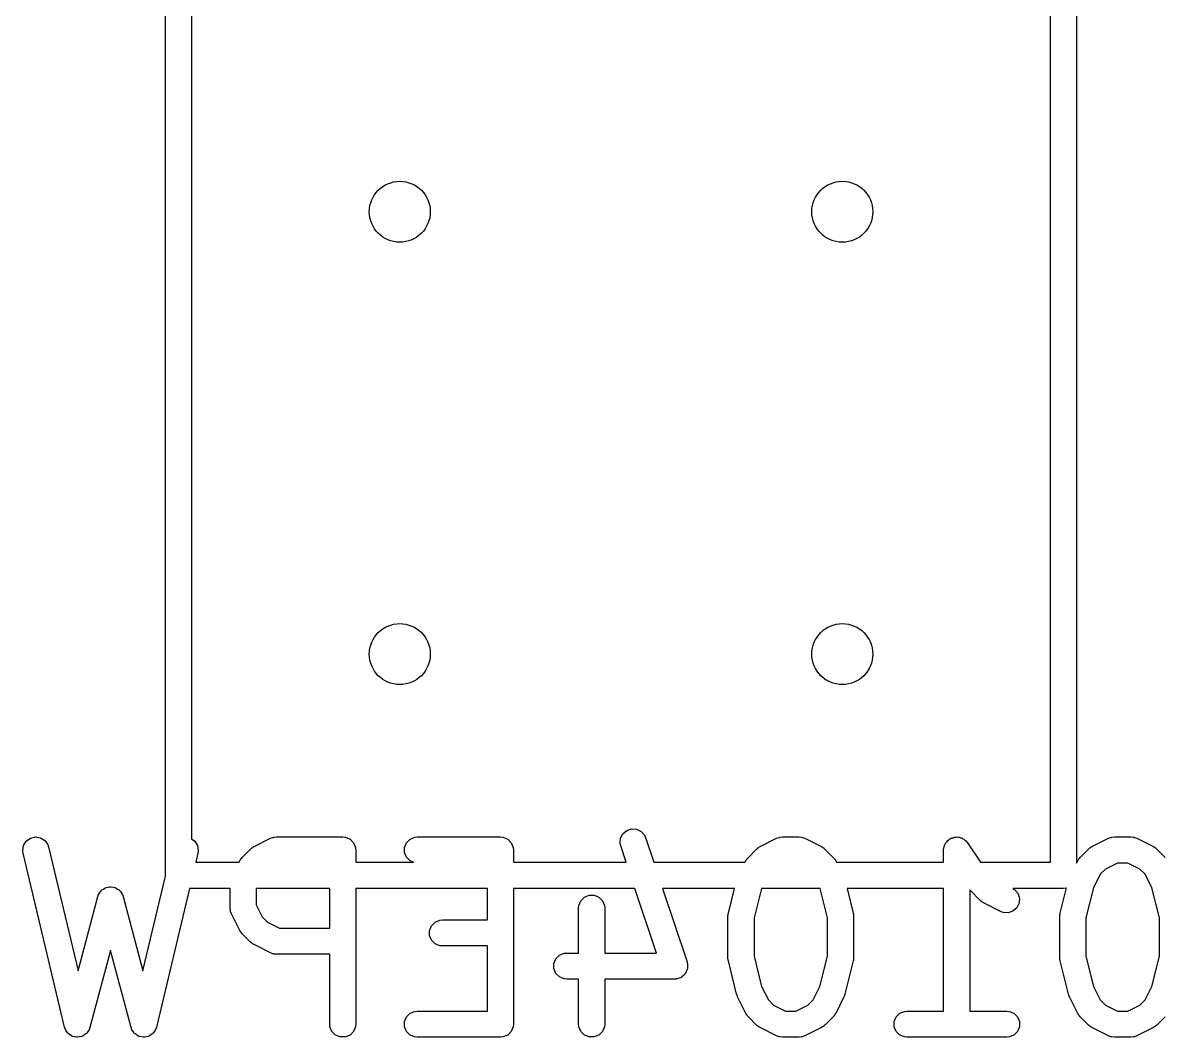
# Model space of a CAD drawing. Extents: x 4.93 to 6.66, y -4.88 to -3.77.
# Drawn here: x 6.0265 to 6.2839, y -4.3928 to -4.1635 of the extents above; entities that cross this region are included whole.
import ezdxf

# ---------------------------------------------------------------- set-up
doc = ezdxf.new("R2010")
doc.units = 0
doc.header["$MEASUREMENT"] = 0
doc.layers.add('BLACK', color=7, linetype='CONTINUOUS')

msp = doc.modelspace()

# ---------------------------------------------------------------- linework, layer by layer
at = {"layer": 'BLACK', "linetype": 'CONTINUOUS'}
for p, q in [((6.26461, -4.0562), (6.26461, -4.35342)), ((6.2587, -4.35324), (6.2587, -4.05915)), ((6.0587, -4.3562), (6.0587, -4.09294)), ((6.06461, -4.09418), (6.06461, -4.34796)), ((6.16206, -4.3468), (6.16293, -4.34604)), ((6.16293, -4.34604), (6.16403, -4.34568)), ((6.16403, -4.34568), (6.16517, -4.34576)), ((6.16517, -4.34576), (6.1662, -4.34627)), ((6.1662, -4.34627), (6.16696, -4.34714)), ((6.02664, -4.34945), (6.02725, -4.34847)), ((6.02725, -4.34847), (6.02818, -4.3478)), ((6.02818, -4.3478), (6.0293, -4.34753)), ((6.0293, -4.34753), (6.03044, -4.34771)), ((6.03044, -4.34771), (6.03142, -4.34832)), ((6.03142, -4.34832), (6.0321, -4.34925)), ((6.06461, -4.34796), (6.06532, -4.34847)), ((6.06532, -4.34847), (6.06593, -4.34945)), ((6.07871, -4.34971), (6.08246, -4.34784)), ((6.08246, -4.34784), (6.083, -4.34763)), ((6.083, -4.34763), (6.08311, -4.34763)), ((6.08311, -4.34763), (6.0832, -4.34759)), ((6.0832, -4.34759), (6.08378, -4.34753)), ((6.08378, -4.34753), (6.09878, -4.34753)), ((6.09878, -4.34753), (6.09935, -4.34759)), ((6.09935, -4.34759), (6.10042, -4.34803)), ((6.10042, -4.34803), (6.10123, -4.34884)), ((6.10123, -4.34884), (6.10167, -4.3499)), ((6.11275, -4.3499), (6.1132, -4.34884)), ((6.1132, -4.34884), (6.11401, -4.34803)), ((6.11401, -4.34803), (6.11507, -4.34759)), ((6.11507, -4.34759), (6.11565, -4.34753)), ((6.11565, -4.34753), (6.1344, -4.34753)), ((6.1344, -4.34753), (6.13497, -4.34759)), ((6.13497, -4.34759), (6.13604, -4.34803)), ((6.13604, -4.34803), (6.13685, -4.34884)), ((6.13685, -4.34884), (6.13729, -4.3499)), ((6.16147, -4.34898), (6.16155, -4.34783)), ((6.16155, -4.34783), (6.16206, -4.3468)), ((6.16696, -4.34714), (6.1672, -4.34767)), ((6.1672, -4.34767), (6.16905, -4.35324)), ((6.19307, -4.34971), (6.19682, -4.34784)), ((6.19682, -4.34784), (6.19736, -4.34763)), ((6.19736, -4.34763), (6.19747, -4.34763)), ((6.19747, -4.34763), (6.19756, -4.34759)), ((6.19756, -4.34759), (6.19814, -4.34753)), ((6.19814, -4.34753), (6.20189, -4.34753)), ((6.20189, -4.34753), (6.20247, -4.34759)), ((6.20247, -4.34759), (6.20256, -4.34763)), ((6.20256, -4.34763), (6.20267, -4.34763)), ((6.20267, -4.34763), (6.20321, -4.34784)), ((6.20321, -4.34784), (6.20696, -4.34971)), ((6.23494, -4.34911), (6.23506, -4.34884)), ((6.23506, -4.34884), (6.23526, -4.34863)), ((6.23526, -4.34863), (6.23542, -4.34839)), ((6.23542, -4.34839), (6.23567, -4.34823)), ((6.23567, -4.34823), (6.23587, -4.34803)), ((6.23587, -4.34803), (6.23614, -4.34791)), ((6.23614, -4.34791), (6.23638, -4.34775)), ((6.23638, -4.34775), (6.23667, -4.3477)), ((6.23667, -4.3477), (6.23693, -4.34759)), ((6.23693, -4.34759), (6.23723, -4.34759)), ((6.23723, -4.34759), (6.23751, -4.34753)), ((6.23751, -4.34753), (6.2378, -4.34759)), ((6.2378, -4.34759), (6.23809, -4.34759)), ((6.23809, -4.34759), (6.23836, -4.3477)), ((6.23836, -4.3477), (6.23864, -4.34775)), ((6.23864, -4.34775), (6.23888, -4.34792)), ((6.23888, -4.34792), (6.23915, -4.34803)), ((6.23915, -4.34803), (6.23936, -4.34823)), ((6.23936, -4.34823), (6.2396, -4.3484)), ((6.2396, -4.3484), (6.23996, -4.34884)), ((6.23996, -4.34884), (6.23997, -4.34884)), ((6.23997, -4.34884), (6.23997, -4.34884)), ((6.23997, -4.34884), (6.23997, -4.34884)), ((6.23997, -4.34884), (6.2429, -4.35324)), ((6.26806, -4.34971), (6.27181, -4.34784)), ((6.27181, -4.34784), (6.27235, -4.34763)), ((6.27235, -4.34763), (6.27246, -4.34763)), ((6.27246, -4.34763), (6.27255, -4.34759)), ((6.27255, -4.34759), (6.27313, -4.34753)), ((6.27313, -4.34753), (6.27688, -4.34753)), ((6.27688, -4.34753), (6.27746, -4.34759)), ((6.27746, -4.34759), (6.27755, -4.34763)), ((6.27755, -4.34763), (6.27766, -4.34763)), ((6.27766, -4.34763), (6.2782, -4.34784)), ((6.2782, -4.34784), (6.28195, -4.34971)), ((6.02646, -4.35059), (6.02664, -4.34945)), ((6.02654, -4.35116), (6.02646, -4.35059)), ((6.03591, -4.39054), (6.02654, -4.35116)), ((6.0321, -4.34925), (6.03228, -4.3498)), ((6.03228, -4.3498), (6.03895, -4.37778)), ((6.06603, -4.35116), (6.06553, -4.35324)), ((6.06593, -4.34945), (6.06611, -4.35059)), ((6.06611, -4.35059), (6.06603, -4.35116)), ((6.07607, -4.35214), (6.07794, -4.35027)), ((6.07794, -4.35027), (6.07817, -4.35008)), ((6.07817, -4.35008), (6.07822, -4.35002)), ((6.07822, -4.35002), (6.07831, -4.34997)), ((6.07831, -4.34997), (6.07839, -4.3499)), ((6.07839, -4.3499), (6.07846, -4.34987)), ((6.07846, -4.34987), (6.07871, -4.34971)), ((6.10167, -4.3499), (6.10173, -4.35048)), ((6.10173, -4.35048), (6.10173, -4.35324)), ((6.11275, -4.35106), (6.11275, -4.3499)), ((6.1132, -4.35212), (6.11275, -4.35106)), ((6.13729, -4.3499), (6.13735, -4.35048)), ((6.13735, -4.35048), (6.13735, -4.35324)), ((6.16159, -4.34954), (6.16147, -4.34898)), ((6.16283, -4.35324), (6.16159, -4.34954)), ((6.19043, -4.35214), (6.1923, -4.35027)), ((6.1923, -4.35027), (6.19253, -4.35008)), ((6.19253, -4.35008), (6.19258, -4.35002)), ((6.19258, -4.35002), (6.19267, -4.34997)), ((6.19267, -4.34997), (6.19275, -4.3499)), ((6.19275, -4.3499), (6.19282, -4.34987)), ((6.19282, -4.34987), (6.19307, -4.34971)), ((6.20696, -4.34971), (6.20721, -4.34987)), ((6.20721, -4.34987), (6.20728, -4.3499)), ((6.20728, -4.3499), (6.20736, -4.34997)), ((6.20736, -4.34997), (6.20745, -4.35002)), ((6.20745, -4.35002), (6.2075, -4.35008)), ((6.2075, -4.35008), (6.20773, -4.35027)), ((6.20773, -4.35027), (6.2096, -4.35214)), ((6.23456, -4.35047), (6.23461, -4.3499)), ((6.23456, -4.35048), (6.23456, -4.35047)), ((6.23456, -4.35324), (6.23456, -4.35048)), ((6.23456, -4.35048), (6.23456, -4.35048)), ((6.23456, -4.35048), (6.23456, -4.35048)), ((6.23461, -4.3499), (6.23473, -4.34963)), ((6.23473, -4.34963), (6.23478, -4.34935)), ((6.23478, -4.34935), (6.23494, -4.34911)), ((6.26542, -4.35214), (6.26729, -4.35027)), ((6.26729, -4.35027), (6.26752, -4.35008)), ((6.26752, -4.35008), (6.26757, -4.35002)), ((6.26757, -4.35002), (6.26766, -4.34997)), ((6.26766, -4.34997), (6.26774, -4.3499)), ((6.26774, -4.3499), (6.26781, -4.34987)), ((6.26781, -4.34987), (6.26806, -4.34971)), ((6.28195, -4.34971), (6.2822, -4.34987)), ((6.2822, -4.34987), (6.28227, -4.3499)), ((6.28227, -4.3499), (6.28235, -4.34997)), ((6.28235, -4.34997), (6.28244, -4.35002)), ((6.28244, -4.35002), (6.28249, -4.35008)), ((6.28249, -4.35008), (6.28272, -4.35027)), ((6.28272, -4.35027), (6.28459, -4.35214)), ((6.06553, -4.35324), (6.07535, -4.35324)), ((6.07535, -4.35324), (6.07551, -4.35291)), ((6.07551, -4.35291), (6.07567, -4.35266)), ((6.07567, -4.35266), (6.0757, -4.35259)), ((6.0757, -4.35259), (6.07577, -4.35251)), ((6.07577, -4.35251), (6.07582, -4.35242)), ((6.07582, -4.35242), (6.07588, -4.35237)), ((6.07588, -4.35237), (6.07607, -4.35214)), ((6.10173, -4.35324), (6.11475, -4.35324)), ((6.11401, -4.35294), (6.1132, -4.35212)), ((6.11475, -4.35324), (6.11401, -4.35294)), ((6.13735, -4.35324), (6.16283, -4.35324)), ((6.16905, -4.35324), (6.18971, -4.35324)), ((6.18971, -4.35324), (6.18988, -4.35291)), ((6.18988, -4.35291), (6.19003, -4.35266)), ((6.19003, -4.35266), (6.19006, -4.35259)), ((6.19006, -4.35259), (6.19013, -4.35251)), ((6.19013, -4.35251), (6.19018, -4.35242)), ((6.19018, -4.35242), (6.19024, -4.35237)), ((6.19024, -4.35237), (6.19043, -4.35214)), ((6.2096, -4.35214), (6.20979, -4.35237)), ((6.20979, -4.35237), (6.20985, -4.35242)), ((6.20985, -4.35242), (6.2099, -4.35251)), ((6.2099, -4.35251), (6.20997, -4.35259)), ((6.20997, -4.35259), (6.21, -4.35266)), ((6.21, -4.35266), (6.21016, -4.35291)), ((6.21016, -4.35291), (6.21032, -4.35324)), ((6.21032, -4.35324), (6.23456, -4.35324)), ((6.2429, -4.35324), (6.2587, -4.35324)), ((6.26461, -4.35342), (6.26487, -4.35291)), ((6.26487, -4.35291), (6.26502, -4.35266)), ((6.26502, -4.35266), (6.26505, -4.35259)), ((6.26505, -4.35259), (6.26512, -4.35251)), ((6.26512, -4.35251), (6.26517, -4.35242)), ((6.26517, -4.35242), (6.26523, -4.35237)), ((6.26523, -4.35237), (6.26542, -4.35214)), ((6.27383, -4.35343), (6.27113, -4.35478)), ((6.27618, -4.35343), (6.27383, -4.35343)), ((6.27888, -4.35478), (6.27618, -4.35343)), ((6.05362, -4.37778), (6.05872, -4.35636)), ((6.05872, -4.35636), (6.0587, -4.3562)), ((6.26993, -4.35598), (6.26842, -4.35901)), ((6.27113, -4.35478), (6.26993, -4.35598)), ((6.28008, -4.35598), (6.27888, -4.35478)), ((6.28159, -4.35901), (6.28008, -4.35598)), ((6.04467, -4.35932), (6.04498, -4.35908)), ((6.04498, -4.35908), (6.04517, -4.35903)), ((6.04517, -4.35903), (6.04533, -4.35893)), ((6.04533, -4.35893), (6.04572, -4.35888)), ((6.04572, -4.35888), (6.04609, -4.35878)), ((6.04609, -4.35878), (6.04628, -4.35881)), ((6.04628, -4.35881), (6.04647, -4.35878)), ((6.04647, -4.35878), (6.04685, -4.35888)), ((6.04685, -4.35888), (6.04724, -4.35893)), ((6.04724, -4.35893), (6.0474, -4.35903)), ((6.0474, -4.35903), (6.04759, -4.35908)), ((6.04759, -4.35908), (6.0479, -4.35932)), ((6.06413, -4.35915), (6.05666, -4.39054)), ((6.07333, -4.35915), (6.06413, -4.35915)), ((6.07333, -4.3636), (6.07333, -4.35915)), ((6.07923, -4.35915), (6.07923, -4.36291)), ((6.09583, -4.35915), (6.07923, -4.35915)), ((6.09583, -4.36815), (6.09583, -4.35915)), ((6.13145, -4.35915), (6.10173, -4.35915)), ((6.10173, -4.35915), (6.10173, -4.38985)), ((6.13145, -4.36628), (6.13145, -4.35915)), ((6.1648, -4.35915), (6.13735, -4.35915)), ((6.13735, -4.35915), (6.13735, -4.38985)), ((6.16967, -4.37378), (6.1648, -4.35915)), ((6.18731, -4.35915), (6.17102, -4.35915)), ((6.17102, -4.35915), (6.17657, -4.37579)), ((6.1859, -4.36476), (6.18731, -4.35915)), ((6.19339, -4.35915), (6.19172, -4.36584)), ((6.20664, -4.35915), (6.19339, -4.35915)), ((6.20831, -4.36584), (6.20664, -4.35915)), ((6.23456, -4.35915), (6.21272, -4.35915)), ((6.21272, -4.35915), (6.21413, -4.36476)), ((6.23456, -4.3869), (6.23456, -4.35915)), ((6.26166, -4.35915), (6.25018, -4.35915)), ((6.25018, -4.35915), (6.25057, -4.3594)), ((6.26089, -4.36476), (6.26232, -4.35906)), ((6.26223, -4.35909), (6.26166, -4.35915)), ((6.26232, -4.35906), (6.26223, -4.35909)), ((6.26842, -4.35901), (6.26671, -4.36584)), ((6.2833, -4.36584), (6.28159, -4.35901)), ((6.03895, -4.37778), (6.04343, -4.36097)), ((6.04343, -4.36097), (6.04348, -4.36083)), ((6.04348, -4.36083), (6.04349, -4.36078)), ((6.04349, -4.36078), (6.04353, -4.36071)), ((6.04353, -4.36071), (6.04363, -4.36043)), ((6.04363, -4.36043), (6.04387, -4.36012)), ((6.04387, -4.36012), (6.04407, -4.35978)), ((6.04407, -4.35978), (6.04422, -4.35966)), ((6.04422, -4.35966), (6.04433, -4.35951)), ((6.04433, -4.35951), (6.04467, -4.35932)), ((6.0479, -4.35932), (6.04823, -4.35951)), ((6.04823, -4.35951), (6.04835, -4.35966)), ((6.04835, -4.35966), (6.0485, -4.35978)), ((6.0485, -4.35978), (6.0487, -4.36012)), ((6.0487, -4.36012), (6.04893, -4.36043)), ((6.04893, -4.36043), (6.04904, -4.36071)), ((6.04904, -4.36071), (6.04908, -4.36078)), ((6.04908, -4.36078), (6.04909, -4.36083)), ((6.04909, -4.36083), (6.04914, -4.36097)), ((6.04914, -4.36097), (6.05362, -4.37778)), ((6.15257, -4.36196), (6.15338, -4.36115)), ((6.15338, -4.36115), (6.15444, -4.36071)), ((6.15444, -4.36071), (6.1556, -4.36071)), ((6.1556, -4.36071), (6.15666, -4.36115)), ((6.15666, -4.36115), (6.15748, -4.36196)), ((6.24292, -4.36194), (6.24046, -4.35948)), ((6.24046, -4.35948), (6.24046, -4.3869)), ((6.25057, -4.3594), (6.25132, -4.36027)), ((6.25132, -4.36027), (6.25169, -4.36136)), ((6.25169, -4.36136), (6.25161, -4.36251)), ((6.07338, -4.36418), (6.07333, -4.3636)), ((6.07343, -4.36428), (6.07338, -4.36418)), ((6.07343, -4.36438), (6.07343, -4.36428)), ((6.07364, -4.36492), (6.07343, -4.36438)), ((6.07923, -4.36291), (6.08058, -4.3656)), ((6.15207, -4.3636), (6.15212, -4.36303)), ((6.15207, -4.37378), (6.15207, -4.3636)), ((6.15212, -4.36303), (6.15257, -4.36196)), ((6.15748, -4.36196), (6.15792, -4.36303)), ((6.15792, -4.36303), (6.15797, -4.3636)), ((6.15797, -4.3636), (6.15797, -4.37378)), ((6.24315, -4.36213), (6.24292, -4.36194)), ((6.2432, -4.36219), (6.24315, -4.36213)), ((6.24329, -4.36224), (6.2432, -4.36219)), ((6.24337, -4.36231), (6.24329, -4.36224)), ((6.24344, -4.36234), (6.24337, -4.36231)), ((6.24369, -4.3625), (6.24344, -4.36234)), ((6.24744, -4.36437), (6.24369, -4.3625)), ((6.24798, -4.36458), (6.24744, -4.36437)), ((6.25022, -4.36429), (6.24913, -4.36466)), ((6.25109, -4.36354), (6.25022, -4.36429)), ((6.25161, -4.36251), (6.25109, -4.36354)), ((6.07551, -4.36867), (6.07364, -4.36492)), ((6.08058, -4.3656), (6.08178, -4.3668)), ((6.08178, -4.3668), (6.08448, -4.36815)), ((6.11882, -4.36759), (6.11963, -4.36677)), ((6.11963, -4.36677), (6.1207, -4.36633)), ((6.1207, -4.36633), (6.12127, -4.36628)), ((6.12127, -4.36628), (6.13145, -4.36628)), ((6.18581, -4.36548), (6.18582, -4.36538)), ((6.18581, -4.37485), (6.18581, -4.36548)), ((6.18582, -4.36534), (6.18585, -4.36512)), ((6.18582, -4.36538), (6.18582, -4.36534)), ((6.18585, -4.36512), (6.18587, -4.3649)), ((6.18587, -4.3649), (6.18589, -4.36486)), ((6.18589, -4.36486), (6.1859, -4.36476)), ((6.19172, -4.36584), (6.19172, -4.37449)), ((6.20831, -4.37449), (6.20831, -4.36584)), ((6.21413, -4.36476), (6.21414, -4.36486)), ((6.21414, -4.36486), (6.21416, -4.3649)), ((6.21416, -4.3649), (6.21418, -4.36512)), ((6.21418, -4.36512), (6.21421, -4.36534)), ((6.21421, -4.36534), (6.21421, -4.36538)), ((6.21421, -4.36538), (6.21422, -4.36548)), ((6.21422, -4.36548), (6.21422, -4.37485)), ((6.24913, -4.36466), (6.24798, -4.36458)), ((6.2608, -4.36548), (6.26081, -4.36538)), ((6.2608, -4.37485), (6.2608, -4.36548)), ((6.26081, -4.36534), (6.26084, -4.36512)), ((6.26081, -4.36538), (6.26081, -4.36534)), ((6.26084, -4.36512), (6.26086, -4.3649)), ((6.26086, -4.3649), (6.26088, -4.36486)), ((6.26088, -4.36486), (6.26089, -4.36476)), ((6.26671, -4.36584), (6.26671, -4.37449)), ((6.2833, -4.37449), (6.2833, -4.36584)), ((6.07567, -4.36892), (6.07551, -4.36867)), ((6.0757, -4.36899), (6.07567, -4.36892)), ((6.07577, -4.36908), (6.0757, -4.36899)), ((6.07582, -4.36916), (6.07577, -4.36908)), ((6.07588, -4.36922), (6.07582, -4.36916)), ((6.07607, -4.36944), (6.07588, -4.36922)), ((6.07794, -4.37132), (6.07607, -4.36944)), ((6.08448, -4.36815), (6.09583, -4.36815)), ((6.11838, -4.36865), (6.11882, -4.36759)), ((6.11838, -4.3698), (6.11838, -4.36865)), ((6.07817, -4.3715), (6.07794, -4.37132)), ((6.07822, -4.37156), (6.07817, -4.3715)), ((6.07831, -4.37162), (6.07822, -4.37156)), ((6.07839, -4.37168), (6.07831, -4.37162)), ((6.07846, -4.37171), (6.07839, -4.37168)), ((6.07871, -4.37187), (6.07846, -4.37171)), ((6.08246, -4.37374), (6.07871, -4.37187)), ((6.11882, -4.37087), (6.11838, -4.3698)), ((6.11963, -4.37168), (6.11882, -4.37087)), ((6.1207, -4.37212), (6.11963, -4.37168)), ((6.04628, -4.37319), (6.04164, -4.39061)), ((6.05093, -4.39061), (6.04628, -4.37319)), ((6.083, -4.37395), (6.08246, -4.37374)), ((6.08311, -4.37396), (6.083, -4.37395)), ((6.0832, -4.374), (6.08311, -4.37396)), ((6.08378, -4.37406), (6.0832, -4.374)), ((6.09583, -4.37406), (6.08378, -4.37406)), ((6.09583, -4.38985), (6.09583, -4.37406)), ((6.12127, -4.37218), (6.1207, -4.37212)), ((6.13145, -4.37218), (6.12127, -4.37218)), ((6.13145, -4.3869), (6.13145, -4.37218)), ((6.14694, -4.37509), (6.14776, -4.37427)), ((6.14776, -4.37427), (6.14882, -4.37383)), ((6.14882, -4.37383), (6.1494, -4.37378)), ((6.1494, -4.37378), (6.15207, -4.37378)), ((6.15797, -4.37378), (6.16967, -4.37378)), ((6.19172, -4.37449), (6.19343, -4.38132)), ((6.2066, -4.38132), (6.20831, -4.37449)), ((6.26671, -4.37449), (6.26842, -4.38132)), ((6.28159, -4.38132), (6.2833, -4.37449)), ((6.1465, -4.37615), (6.14694, -4.37509)), ((6.1465, -4.3773), (6.1465, -4.37615)), ((6.17657, -4.37579), (6.17663, -4.37608)), ((6.17663, -4.37608), (6.17666, -4.37615)), ((6.17666, -4.37615), (6.17666, -4.37621)), ((6.17666, -4.37621), (6.1767, -4.37636)), ((6.1767, -4.37636), (6.17666, -4.37683)), ((6.17666, -4.37683), (6.17666, -4.3773)), ((6.18582, -4.37495), (6.18581, -4.37485)), ((6.18582, -4.375), (6.18582, -4.37495)), ((6.18585, -4.37521), (6.18582, -4.375)), ((6.18587, -4.37543), (6.18585, -4.37521)), ((6.18589, -4.37547), (6.18587, -4.37543)), ((6.1859, -4.37557), (6.18589, -4.37547)), ((6.18778, -4.38307), (6.1859, -4.37557)), ((6.21413, -4.37557), (6.21225, -4.38307)), ((6.21414, -4.37547), (6.21413, -4.37557)), ((6.21416, -4.37543), (6.21414, -4.37547)), ((6.21418, -4.37521), (6.21416, -4.37543)), ((6.21421, -4.375), (6.21418, -4.37521)), ((6.21422, -4.37485), (6.21421, -4.37495)), ((6.21421, -4.37495), (6.21421, -4.375)), ((6.26081, -4.37495), (6.2608, -4.37485)), ((6.26081, -4.375), (6.26081, -4.37495)), ((6.26084, -4.37521), (6.26081, -4.375)), ((6.26086, -4.37543), (6.26084, -4.37521)), ((6.26088, -4.37547), (6.26086, -4.37543)), ((6.26089, -4.37557), (6.26088, -4.37547)), ((6.26277, -4.38307), (6.26089, -4.37557)), ((6.14694, -4.37837), (6.1465, -4.3773)), ((6.14776, -4.37918), (6.14694, -4.37837)), ((6.14882, -4.37962), (6.14776, -4.37918)), ((6.1494, -4.37968), (6.14882, -4.37962)), ((6.15207, -4.37968), (6.1494, -4.37968)), ((6.15207, -4.38985), (6.15207, -4.37968)), ((6.17377, -4.37968), (6.15797, -4.37968)), ((6.15797, -4.37968), (6.15797, -4.38985)), ((6.17406, -4.37965), (6.17377, -4.37968)), ((6.17414, -4.37966), (6.17406, -4.37965)), ((6.17419, -4.37964), (6.17414, -4.37966)), ((6.17434, -4.37962), (6.17419, -4.37964)), ((6.17478, -4.37944), (6.17434, -4.37962)), ((6.17523, -4.37929), (6.17478, -4.37944)), ((6.17531, -4.37922), (6.17523, -4.37929)), ((6.17541, -4.37918), (6.17531, -4.37922)), ((6.17574, -4.37885), (6.17541, -4.37918)), ((6.1761, -4.37854), (6.17574, -4.37885)), ((6.17615, -4.37844), (6.1761, -4.37854)), ((6.17622, -4.37837), (6.17615, -4.37844)), ((6.1764, -4.37793), (6.17622, -4.37837)), ((6.17662, -4.37751), (6.1764, -4.37793)), ((6.17666, -4.3773), (6.17662, -4.3774)), ((6.17662, -4.3774), (6.17662, -4.37751)), ((6.19343, -4.38132), (6.19494, -4.38435)), ((6.20509, -4.38435), (6.2066, -4.38132)), ((6.26842, -4.38132), (6.26993, -4.38435)), ((6.28008, -4.38435), (6.28159, -4.38132)), ((6.18779, -4.38311), (6.18778, -4.38307)), ((6.18779, -4.38313), (6.18779, -4.38311)), ((6.18789, -4.38337), (6.18779, -4.38313)), ((6.18797, -4.38361), (6.18789, -4.38337)), ((6.18798, -4.38363), (6.18797, -4.38361)), ((6.188, -4.38367), (6.18798, -4.38363)), ((6.18988, -4.38742), (6.188, -4.38367)), ((6.19494, -4.38435), (6.19614, -4.38555)), ((6.20389, -4.38555), (6.20509, -4.38435)), ((6.21203, -4.38367), (6.21016, -4.38742)), ((6.21205, -4.38363), (6.21203, -4.38367)), ((6.21206, -4.38361), (6.21205, -4.38363)), ((6.21215, -4.38337), (6.21206, -4.38361)), ((6.21224, -4.38313), (6.21215, -4.38337)), ((6.21225, -4.38307), (6.21224, -4.38311)), ((6.21224, -4.38311), (6.21224, -4.38313)), ((6.26278, -4.38311), (6.26277, -4.38307)), ((6.26278, -4.38313), (6.26278, -4.38311)), ((6.26288, -4.38337), (6.26278, -4.38313)), ((6.26296, -4.38361), (6.26288, -4.38337)), ((6.26297, -4.38363), (6.26296, -4.38361)), ((6.26299, -4.38367), (6.26297, -4.38363)), ((6.26487, -4.38742), (6.26299, -4.38367)), ((6.26993, -4.38435), (6.27113, -4.38555)), ((6.27888, -4.38555), (6.28008, -4.38435)), ((6.1132, -4.38821), (6.11401, -4.3874)), ((6.11401, -4.3874), (6.11507, -4.38696)), ((6.11507, -4.38696), (6.11565, -4.3869)), ((6.11565, -4.3869), (6.13145, -4.3869)), ((6.19003, -4.38767), (6.18988, -4.38742)), ((6.19614, -4.38555), (6.19884, -4.3869)), ((6.19884, -4.3869), (6.20119, -4.3869)), ((6.20119, -4.3869), (6.20389, -4.38555)), ((6.21016, -4.38742), (6.21, -4.38767)), ((6.22381, -4.38821), (6.22462, -4.3874)), ((6.22462, -4.3874), (6.22569, -4.38696)), ((6.22569, -4.38696), (6.22626, -4.3869)), ((6.22626, -4.3869), (6.23456, -4.3869)), ((6.24046, -4.3869), (6.24876, -4.3869)), ((6.24876, -4.3869), (6.24934, -4.38696)), ((6.24934, -4.38696), (6.2504, -4.3874)), ((6.2504, -4.3874), (6.25121, -4.38821)), ((6.26502, -4.38767), (6.26487, -4.38742)), ((6.27113, -4.38555), (6.27383, -4.3869)), ((6.27383, -4.3869), (6.27618, -4.3869)), ((6.27618, -4.3869), (6.27888, -4.38555)), ((6.09588, -4.39043), (6.09583, -4.38985)), ((6.10173, -4.38985), (6.10167, -4.39043)), ((6.11275, -4.38928), (6.1132, -4.38821)), ((6.11275, -4.39043), (6.11275, -4.38928)), ((6.13735, -4.38985), (6.13729, -4.39043)), ((6.15212, -4.39043), (6.15207, -4.38985)), ((6.15797, -4.38985), (6.15792, -4.39043)), ((6.19006, -4.38774), (6.19003, -4.38767)), ((6.19013, -4.38782), (6.19006, -4.38774)), ((6.19018, -4.38791), (6.19013, -4.38782)), ((6.19024, -4.38796), (6.19018, -4.38791)), ((6.19043, -4.38819), (6.19024, -4.38796)), ((6.1923, -4.39006), (6.19043, -4.38819)), ((6.19253, -4.39025), (6.1923, -4.39006)), ((6.20773, -4.39006), (6.2075, -4.39025)), ((6.2096, -4.38819), (6.20773, -4.39006)), ((6.20979, -4.38796), (6.2096, -4.38819)), ((6.20985, -4.38791), (6.20979, -4.38796)), ((6.2099, -4.38782), (6.20985, -4.38791)), ((6.20997, -4.38774), (6.2099, -4.38782)), ((6.21, -4.38767), (6.20997, -4.38774)), ((6.22337, -4.38928), (6.22381, -4.38821)), ((6.22337, -4.39043), (6.22337, -4.38928)), ((6.25121, -4.38821), (6.25166, -4.38928)), ((6.25166, -4.38928), (6.25166, -4.39043)), ((6.26505, -4.38774), (6.26502, -4.38767)), ((6.26512, -4.38782), (6.26505, -4.38774)), ((6.26517, -4.38791), (6.26512, -4.38782)), ((6.26523, -4.38796), (6.26517, -4.38791)), ((6.26542, -4.38819), (6.26523, -4.38796)), ((6.26729, -4.39006), (6.26542, -4.38819)), ((6.26752, -4.39025), (6.26729, -4.39006)), ((6.28272, -4.39006), (6.28249, -4.39025)), ((6.28459, -4.38819), (6.28272, -4.39006)), ((6.03598, -4.39073), (6.03591, -4.39054)), ((6.03599, -4.3908), (6.03598, -4.39073)), ((6.03603, -4.39087), (6.03599, -4.3908)), ((6.0361, -4.39108), (6.03603, -4.39087)), ((6.03635, -4.39143), (6.0361, -4.39108)), ((6.03657, -4.3918), (6.03635, -4.39143)), ((6.03669, -4.39189), (6.03657, -4.3918)), ((6.03678, -4.39202), (6.03669, -4.39189)), ((6.03714, -4.39224), (6.03678, -4.39202)), ((6.03748, -4.3925), (6.03714, -4.39224)), ((6.03763, -4.39254), (6.03748, -4.3925)), ((6.03776, -4.39262), (6.03763, -4.39254)), ((6.03818, -4.39269), (6.03776, -4.39262)), ((6.0386, -4.3928), (6.03818, -4.39269)), ((6.03931, -4.3927), (6.0389, -4.3928)), ((6.03974, -4.39265), (6.03931, -4.3927)), ((6.03987, -4.39257), (6.03974, -4.39265)), ((6.04002, -4.39253), (6.03987, -4.39257)), ((6.04036, -4.39228), (6.04002, -4.39253)), ((6.04073, -4.39207), (6.04036, -4.39228)), ((6.04083, -4.39195), (6.04073, -4.39207)), ((6.04095, -4.39186), (6.04083, -4.39195)), ((6.04117, -4.39149), (6.04095, -4.39186)), ((6.04144, -4.39115), (6.04117, -4.39149)), ((6.04151, -4.39094), (6.04144, -4.39115)), ((6.04155, -4.39088), (6.04151, -4.39094)), ((6.04156, -4.39081), (6.04155, -4.39088)), ((6.04164, -4.39061), (6.04156, -4.39081)), ((6.051, -4.39081), (6.05093, -4.39061)), ((6.05102, -4.39088), (6.051, -4.39081)), ((6.05105, -4.39094), (6.05102, -4.39088)), ((6.05113, -4.39115), (6.05105, -4.39094)), ((6.05139, -4.39149), (6.05113, -4.39115)), ((6.05162, -4.39186), (6.05139, -4.39149)), ((6.05174, -4.39195), (6.05162, -4.39186)), ((6.05183, -4.39207), (6.05174, -4.39195)), ((6.0522, -4.39228), (6.05183, -4.39207)), ((6.05255, -4.39253), (6.0522, -4.39228)), ((6.0527, -4.39257), (6.05255, -4.39253)), ((6.05283, -4.39265), (6.0527, -4.39257)), ((6.05326, -4.3927), (6.05283, -4.39265)), ((6.05367, -4.3928), (6.05326, -4.3927)), ((6.05439, -4.39269), (6.05397, -4.3928)), ((6.05481, -4.39262), (6.05439, -4.39269)), ((6.05494, -4.39254), (6.05481, -4.39262)), ((6.05509, -4.3925), (6.05494, -4.39254)), ((6.05543, -4.39224), (6.05509, -4.3925)), ((6.05579, -4.39202), (6.05543, -4.39224)), ((6.05588, -4.39189), (6.05579, -4.39202)), ((6.056, -4.3918), (6.05588, -4.39189)), ((6.05622, -4.39143), (6.056, -4.3918)), ((6.05647, -4.39108), (6.05622, -4.39143)), ((6.05654, -4.39087), (6.05647, -4.39108)), ((6.05658, -4.3908), (6.05654, -4.39087)), ((6.05659, -4.39073), (6.05658, -4.3908)), ((6.05666, -4.39054), (6.05659, -4.39073)), ((6.09632, -4.39149), (6.09588, -4.39043)), ((6.09714, -4.39231), (6.09632, -4.39149)), ((6.0982, -4.39275), (6.09714, -4.39231)), ((6.10042, -4.39231), (6.09935, -4.39275)), ((6.10123, -4.39149), (6.10042, -4.39231)), ((6.10167, -4.39043), (6.10123, -4.39149)), ((6.1132, -4.39149), (6.11275, -4.39043)), ((6.11401, -4.39231), (6.1132, -4.39149)), ((6.11507, -4.39275), (6.11401, -4.39231)), ((6.13604, -4.39231), (6.13497, -4.39275)), ((6.13685, -4.39149), (6.13604, -4.39231)), ((6.13729, -4.39043), (6.13685, -4.39149)), ((6.15257, -4.39149), (6.15212, -4.39043)), ((6.15338, -4.39231), (6.15257, -4.39149)), ((6.15444, -4.39275), (6.15338, -4.39231)), ((6.15666, -4.39231), (6.1556, -4.39275)), ((6.15748, -4.39149), (6.15666, -4.39231)), ((6.15792, -4.39043), (6.15748, -4.39149)), ((6.19258, -4.39031), (6.19253, -4.39025)), ((6.19267, -4.39037), (6.19258, -4.39031)), ((6.19275, -4.39043), (6.19267, -4.39037)), ((6.19282, -4.39046), (6.19275, -4.39043)), ((6.19307, -4.39062), (6.19282, -4.39046)), ((6.19682, -4.39249), (6.19307, -4.39062)), ((6.19736, -4.3927), (6.19682, -4.39249)), ((6.19747, -4.39271), (6.19736, -4.3927)), ((6.19756, -4.39275), (6.19747, -4.39271)), ((6.20256, -4.39271), (6.20247, -4.39275)), ((6.20267, -4.3927), (6.20256, -4.39271)), ((6.20321, -4.39249), (6.20267, -4.3927)), ((6.20696, -4.39062), (6.20321, -4.39249)), ((6.20721, -4.39046), (6.20696, -4.39062)), ((6.20728, -4.39043), (6.20721, -4.39046)), ((6.20736, -4.39037), (6.20728, -4.39043)), ((6.20745, -4.39031), (6.20736, -4.39037)), ((6.2075, -4.39025), (6.20745, -4.39031)), ((6.22381, -4.39149), (6.22337, -4.39043)), ((6.22462, -4.39231), (6.22381, -4.39149)), ((6.22569, -4.39275), (6.22462, -4.39231)), ((6.2504, -4.39231), (6.24934, -4.39275)), ((6.25121, -4.39149), (6.2504, -4.39231)), ((6.25166, -4.39043), (6.25121, -4.39149)), ((6.26757, -4.39031), (6.26752, -4.39025)), ((6.26766, -4.39037), (6.26757, -4.39031)), ((6.26774, -4.39043), (6.26766, -4.39037)), ((6.26781, -4.39046), (6.26774, -4.39043)), ((6.26806, -4.39062), (6.26781, -4.39046)), ((6.27181, -4.39249), (6.26806, -4.39062)), ((6.27235, -4.3927), (6.27181, -4.39249)), ((6.27246, -4.39271), (6.27235, -4.3927)), ((6.27255, -4.39275), (6.27246, -4.39271)), ((6.27755, -4.39271), (6.27746, -4.39275)), ((6.27766, -4.3927), (6.27755, -4.39271)), ((6.2782, -4.39249), (6.27766, -4.3927)), ((6.28195, -4.39062), (6.2782, -4.39249)), ((6.2822, -4.39046), (6.28195, -4.39062)), ((6.28227, -4.39043), (6.2822, -4.39046)), ((6.28235, -4.39037), (6.28227, -4.39043)), ((6.28244, -4.39031), (6.28235, -4.39037)), ((6.28249, -4.39025), (6.28244, -4.39031)), ((6.03875, -4.39278), (6.0386, -4.3928)), ((6.0389, -4.3928), (6.03875, -4.39278)), ((6.05382, -4.39278), (6.05367, -4.3928)), ((6.05397, -4.3928), (6.05382, -4.39278)), ((6.09935, -4.39275), (6.0982, -4.39275)), ((6.11565, -4.3928), (6.11507, -4.39275)), ((6.1344, -4.3928), (6.11565, -4.3928)), ((6.13497, -4.39275), (6.1344, -4.3928)), ((6.1556, -4.39275), (6.15444, -4.39275)), ((6.19814, -4.3928), (6.19756, -4.39275)), ((6.20189, -4.3928), (6.19814, -4.3928)), ((6.20247, -4.39275), (6.20189, -4.3928)), ((6.22626, -4.3928), (6.22569, -4.39275)), ((6.24876, -4.3928), (6.22626, -4.3928)), ((6.24934, -4.39275), (6.24876, -4.3928)), ((6.27313, -4.3928), (6.27255, -4.39275)), ((6.27688, -4.3928), (6.27313, -4.3928)), ((6.27746, -4.39275), (6.27688, -4.3928))]:
    msp.add_line(p, q, dxfattribs=at)
at = {"layer": 'BLACK'}
for centre in [(6.11166, -4.2062), (6.11166, -4.2062), (6.21166, -4.2062), (6.21166, -4.2062), (6.11166, -4.3062), (6.11166, -4.3062), (6.21166, -4.3062), (6.21166, -4.3062)]:
    msp.add_circle(centre, 0.00689, dxfattribs=at)

doc.saveas('drawing.dxf')
